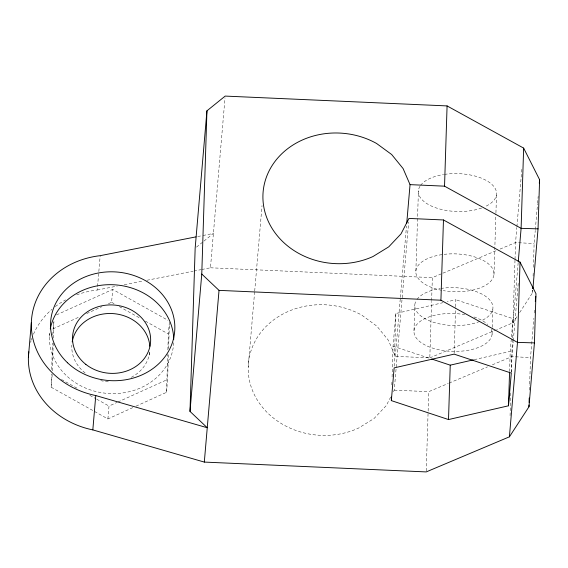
<?xml version="1.0" encoding="UTF-8"?>
<svg xmlns="http://www.w3.org/2000/svg" width="568" height="568" viewBox="0 0 568 568"><rect width="100%" height="100%" fill="white"/><g stroke="black" fill="none" stroke-linecap="round" stroke-linejoin="round"><path stroke-width="0.43" stroke-dasharray="2.84 2.13" d="M132.791 407.639L107.906 418.935L51.134 387.213L51.553 373.957M51.695 369.541L52.533 343.029M52.781 335.07L53.569 322.02M52.348 370.805L53.243 342.518M53.385 338.102L53.917 321.31M136.008 406.184L166.516 392.332L167.723 354.325M167.865 349.909L168.369 333.998L169.399 321.985M166.516 392.332L167.624 379.452L168.433 353.821M168.604 348.518L169.385 323.774M391.835 384.813L391.92 382.186M392.083 376.918L393.056 346.21L395.86 313.493L442.99 302.68M394.192 366.14L395.86 313.493M413.987 330.718L414.803 304.867M415.875 271.078L418.417 190.834M426.234 471.035L428.102 411.949M428.13 411.069L428.748 391.671L448.322 383.414M254.627 291.902L248.216 366.743A74.649 65.292 4.9 0 1 361.837 315.169L376.953 326.231L388.37 340.275L395.321 356.349L429.82 357.875L431.602 301.438M431.63 300.557L432.355 277.631L442.145 273.499M454.151 353.253L455.593 307.629M455.621 306.755L455.848 299.734L447.279 301.7M492.094 334.176L492.286 328.148M492.314 327.289L492.91 308.332M493.982 274.543L495.907 213.696M495.935 212.808L496.524 194.291M509.581 371.586L510.22 351.4L513.025 318.691L455.848 299.734M511.328 372.21L512.386 338.869M512.414 337.988L513.025 318.691M510.071 415.655L510.852 390.969M511.441 372.445L511.945 356.576L513.231 341.574M514.991 260.172L513.01 322.78L496.702 329.667M515.02 259.292L515.552 242.536L516.837 227.534M529.482 390.117L529.653 384.848M529.674 383.968L530.512 357.634L533.885 318.243M519.692 312.528L532.564 292.754L532.649 290.12M533.096 276.076L533.203 272.562M533.373 267.294L534.119 243.594L535.248 230.466M49.459 336.391L49.679 333.814M51.134 387.213L52.235 374.34M76.68 294.877A81.302 71.106 4.9 0 1 97.256 290.014L98.761 272.406M98.839 271.518L100.195 255.671M108.382 303.738L111.598 302.282L112.698 289.403L167.936 320.267M107.906 418.935L109.006 406.056L117.036 402.414M149.178 355.163L149.398 352.586M201.754 269.502L210.458 267.791L225.027 97.845M254.705 291.015L262.026 205.602M395.321 356.349L400.305 298.228M400.383 297.348L406.496 226.029M393.461 391.679L394.256 390.138L408.669 221.953M516.915 226.646L521.836 169.278M518.158 262.764L513.01 322.78L517.782 315.46M513.302 340.686L518.3 282.438M535.326 229.593L537.498 204.203M537.577 203.33L538.173 196.329M532.564 292.754L532.791 290.127M534.339 312.996L534.637 309.489M390.677 397.075L386.304 405.552L374.028 418.545L358.259 428.236A74.649 65.292 4.9 0 1 248.216 366.743M196.514 247.115L203.266 241.649M203.947 241.102L213.405 233.455L202.08 235.67M56.495 314.913L112.698 289.403M52.98 328.886L79.477 316.859M86.705 313.579L101.963 306.656M117.839 402.052L167.624 379.452M442.962 273.158L495.978 250.793M500.053 249.075L515.552 242.536L534.119 243.594M429.82 357.875L495.885 330.008M449.139 383.066L487.472 366.9M492.364 364.834L511.945 356.576L530.512 357.634M474.23 359.658L510.22 351.4M197.728 236.529L201.214 235.848M97.256 290.014L117.285 286.08M124.25 284.717L143.406 280.954M146.892 280.272L193.042 271.213M193.915 271.042L200.88 269.672M210.458 267.791L432.355 277.631M394.256 390.138L428.748 391.671M393.056 346.21L430.054 358.472M111.598 302.282L114.665 303.994M119.266 306.564L140.75 318.57M145.351 321.14L168.369 333.998M61.443 379.481L77.553 388.484M89.829 395.342L95.964 398.771M96.73 399.197L109.006 406.056M444.46 174.383A39.1 18.936 1.8 0 1 490.667 183.365A39.1 18.936 1.8 0 1 484.76 206.787M481.607 208.044A39.1 18.936 1.8 0 1 435.265 207.611A39.1 18.936 1.8 0 1 420.164 185.999M420.625 185.345A39.1 18.936 1.8 0 1 443.58 174.518M491.185 329.234A39.1 18.936 1.8 0 1 454.833 351.414A39.1 18.936 1.8 0 1 414.278 329.078A39.1 18.936 1.8 0 1 464.709 314.651M473.968 316.958A39.1 18.936 1.8 0 1 487.671 324.505M440.853 288.423A39.1 18.936 1.8 0 1 487.06 297.405A39.1 18.936 1.8 0 1 481.146 320.828M479.577 321.488A39.1 18.936 1.8 0 1 432.504 321.95A39.1 18.936 1.8 0 1 416.557 300.039M417.011 299.386A39.1 18.936 1.8 0 1 439.973 288.558M441.506 290.276A39.1 18.936 1.8 0 1 429.38 257.851A39.1 18.936 1.8 0 1 493.201 269.885A39.1 18.936 1.8 0 1 443.26 290.603M30.608 342.433A81.302 71.106 4.9 0 1 31.091 340.772M31.346 339.941A81.302 71.106 4.9 0 1 31.9 338.294M33.491 334.211A81.302 71.106 4.9 0 1 51.894 309.361M55.309 306.578A81.302 71.106 4.9 0 1 65.618 299.89M173.687 342.731A62.21 54.407 4.9 0 1 107.487 393.397A62.21 54.407 4.9 0 1 49.679 333.061M149.725 351.954A39.1 34.201 4.9 0 1 130.413 377.755M108.318 381.838A39.1 34.201 4.9 0 1 104.079 381.305M103.248 381.149A39.1 34.201 4.9 0 1 100.77 380.595M85.108 372.956A39.1 34.201 4.9 0 1 71.838 345.131"/><path stroke-width="0.85" d="M195.988 236.87L100.195 255.671A81.302 71.106 4.9 0 0 31.346 322.659A81.302 71.106 4.9 0 0 95.765 395.555L207.249 427.74L189.996 411.41L195.158 248.209L206.937 110.838L225.184 96.084L447.08 105.918L523.646 148.099L539.6 179.701L538.045 228.861L532.94 288.381M189.996 411.41L201.768 274.039L206.937 110.838M391.338 400.61L394.142 367.894L454.123 354.134L511.299 373.091L508.495 405.8L448.514 419.56L391.338 400.61L391.444 397.096M443.466 219.958L520.039 262.132L535.986 293.734L534.431 342.902L517.498 342.383L440.924 300.209L443.466 219.958L408.974 218.431L401.029 233.846L388.753 246.839L372.977 256.53A74.649 65.292 4.9 0 1 262.934 195.037A74.649 65.292 4.9 0 1 376.563 143.463L391.671 154.517L403.095 168.561L410.046 184.636L406.724 223.38M538.045 228.861L521.112 228.343L444.538 186.169L447.08 105.918M448.514 419.56L450.239 365.16L431.737 359.033M508.495 405.8L509.553 372.459M520.039 262.132L517.498 342.383L509.404 436.82L426.206 471.916L204.31 462.082L92.825 429.898A81.302 71.106 4.9 0 1 28.783 351.826M523.646 148.099L521.112 228.343L518.236 261.884M509.404 436.82L528.957 406.795L529.007 405.041M529.092 402.407L529.234 398.012M532.706 288.366L532.763 286.613M28.4 357.002L31.346 322.659M92.825 429.898L95.765 395.555M204.31 462.082L219.028 290.369L201.768 274.039M539.302 183.201L539.6 179.701M535.312 301.615L535.766 296.361M528.957 406.795L534.431 342.902M450.239 365.16L473.371 359.856M410.046 184.636L444.538 186.169M219.028 290.369L440.924 300.209M50.289 328.9A62.21 54.407 4.9 0 1 116.192 284.93A62.21 54.407 4.9 0 1 173.737 339.401M72.214 341.886A39.1 34.201 4.9 0 1 112.471 313.564A39.1 34.201 4.9 0 1 149.838 346.26M67.542 362.789A62.21 54.407 4.9 0 0 172.26 343.008A62.21 54.407 4.9 0 0 98.278 273.009A62.21 54.407 4.9 0 0 67.542 362.789M85.839 364.372A39.1 34.201 4.9 0 0 149.909 346.579A39.1 34.201 4.9 0 0 99.017 306.486A39.1 34.201 4.9 0 0 85.839 364.372"/></g></svg>
